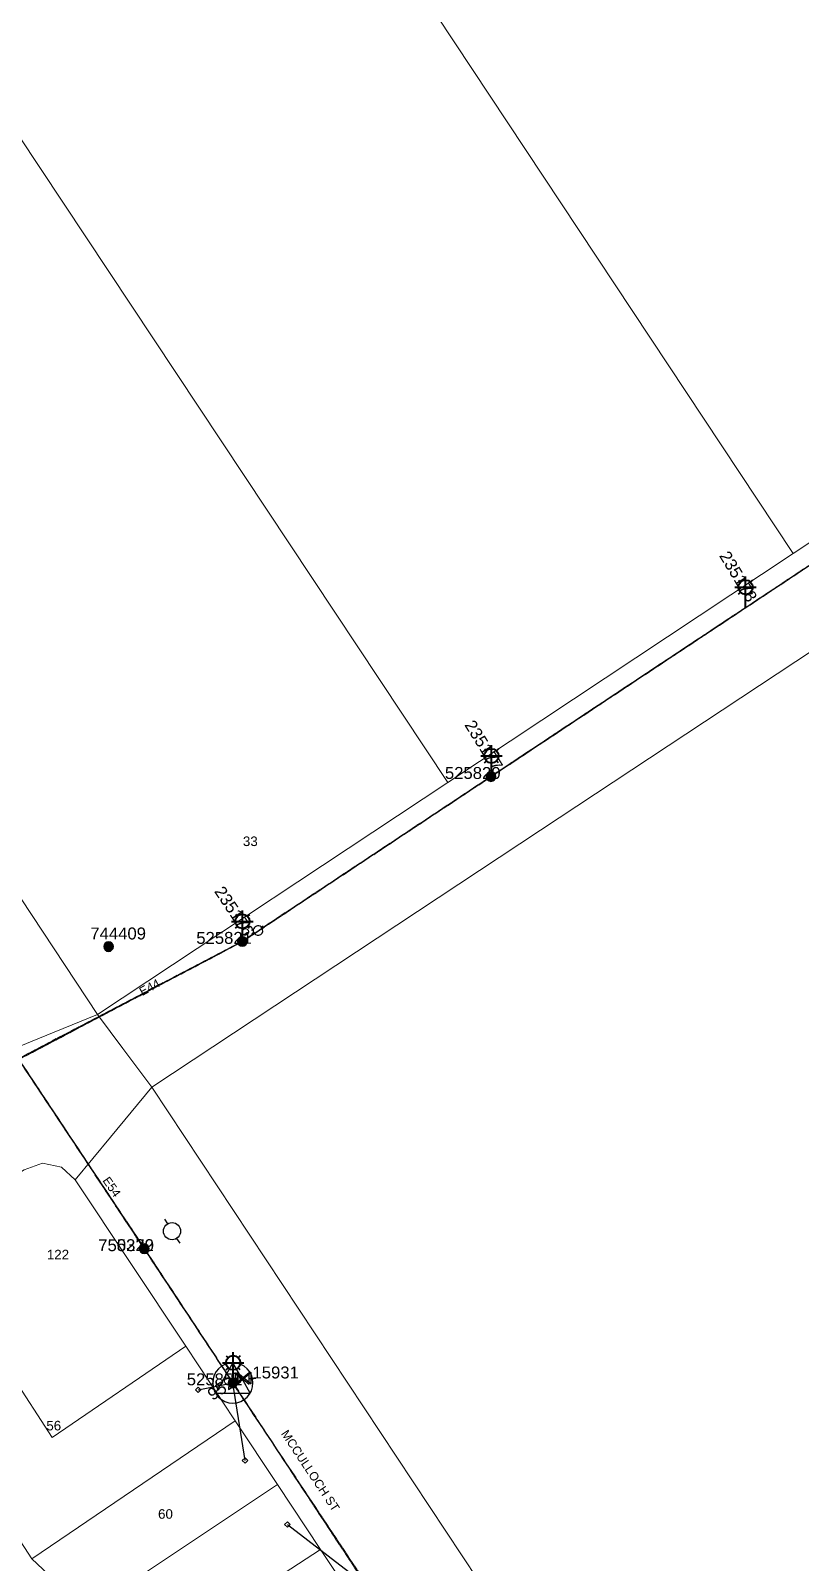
# Model space of a CAD drawing. Header units: metres. Extents: x 302064 to 305578, y 6265466 to 6271990.
# Drawn here: x 302836.8 to 302998.1, y 6271375.5 to 6271696.2 of the extents above; entities that cross this region are included whole.
import ezdxf
from ezdxf.enums import TextEntityAlignment as Align

# ---------------------------------------------------------------- set-up
doc = ezdxf.new("R2010")
doc.units = ezdxf.units.M
doc.linetypes.add('Cable Exist OH', pattern=[1, 1, 0])
doc.layers.get('0').update_dxf_attribs({"color": 6})
for name, color, linetype in [('_User_LV_Exist', 7, 'Continuous'), ('Equip_LV_EXT', 7, 'Continuous'), ('Equip_SP_HV_EXT', 7, 'Continuous'), ('Equip_SP_LV_EXT', 7, 'Continuous'), ('Equip_SP_SL_EXT', 7, 'Continuous'), ('Mains_HV_EXT', 1, 'Continuous'), ('Mains_LV_EXT', 5, 'Continuous'), ('Mains_SL_EXT', 3, 'Continuous'), ('Services_SP_EXT', 7, 'Continuous'), ('Sub_SP_TR_HV_LV_EXT', 7, 'Continuous'), ('SupportsOH_SP_TR_HV_LV_SL_EXT', 7, 'Continuous')]:
    doc.layers.add(name, color=color, linetype=linetype)
doc.layers.add('Cadastre Land Parcels_SP_EXT', color=7, linetype='Continuous', lineweight=5)
doc.layers.add('Cadastre Roads_SP_EXT', color=9, linetype='Continuous', lineweight=5)
doc.styles.add('iecARIAL', font='arial.ttf', dxfattribs={"height": 2})
doc.styles.add('POLE_LABEL', font='arial.ttf')
doc.styles.get("Standard").update_dxf_attribs({"font": 'arial.ttf'})

# ---------------------------------------------------------------- blocks, each defined once
blk = doc.blocks.new('SUB_POLE_EXT')
blk.add_wipeout([(0, 4.22), (0.42, 4.2), (0.83, 4.14), (1.21, 4.05), (1.62, 3.9), (1.99, 3.72), (2.35, 3.51), (2.68, 3.26), (2.99, 2.99), (3.28, 2.66), (3.52, 2.34), (3.76, 1.92), (3.9, 1.62), (4.04, 1.23), (4.18, 0.63), (4.22, 0), (4.18, -0.61), (4.06, -1.15), (3.9, -1.62), (3.58, -2.24), (3.22, -2.73), (2.97, -3.01), (2.68, -3.26), (2.36, -3.5), (2, -3.72), (1.64, -3.89), (1.25, -4.03), (0.82, -4.14), (0.42, -4.2), (0, -4.22), (-0.41, -4.2), (-0.8, -4.15), (-1.21, -4.05), (-1.62, -3.9), (-1.99, -3.73), (-2.35, -3.51), (-2.68, -3.26), (-2.96, -3.02), (-3.23, -2.72), (-3.51, -2.35), (-3.71, -2.01), (-3.91, -1.6), (-4.05, -1.21), (-4.16, -0.76), (-4.22, -0.14), (-4.21, 0.39), (-4.14, 0.83), (-4.03, 1.27), (-3.9, 1.63), (-3.71, 2.02), (-3.5, 2.37), (-3.28, 2.67), (-2.99, 2.99), (-2.68, 3.27), (-2.33, 3.52), (-1.98, 3.73), (-1.63, 3.9), (-1.2, 4.05), (-0.78, 4.15), (-0.4, 4.21)])
blk.add_line((2.16, 0.48), (2.16, 0.48, 0))
blk.add_lwpolyline([(-4.22, 0, 1), (4.22, 0, 1)], format="xyb", close=True)
blk.add_lwpolyline([(2.14, 0.52), (0, 4.22), (-3.66, -2.11), (3.66, -2.11)], close=True)
for tag, height, flags, p in [('ASSET_NUM', 2.5, 8, (2, 2)), ('STREET_CODE', 0.2, 9, (1.5, 0)), ('CONSTRUCTED_VOLTAGE', 0.2, 9, (1.5, -0.2)), ('OPERATING_VOLTAGE', 0.2, 9, (1.5, -0.6)), ('OPERATED_BY', 0.2, 9, (1.5, -0.8)), ('ORIENTATION', 0.2, 9, (1.5, -1.2)), ('OWNED_BY', 0.2, 9, (1.5, -1.4)), ('SECONDARY_VOLTAGE', 0.2, 9, (1.5, -1.6)), ('STATE', 0.2, 9, (1.5, -1.8)), ('SUBSTATION_TYPE', 0.2, 9, (1.5, -2)), ('STREETNAME', 0.2, 9, (1.5, -2.8)), ('SUBURB', 0.2, 9, (1.5, -3)), ('NO_PHASES', 0.2, 9, (1.5, -0.4)), ('MAINTAINED_BY', 0.2, 9, (1.5, -1)), ('USAGE', 0.2, 9, (1.5, -2.2)), ('LEGEND', 0.2, 9, (1.5, -2.4)), ('LOCATION', 0.2, 9, (1.5, -2.6)), ('NOTES', 0.2, 9, (1.5, -3.2)), ('Z', 0.2, 1, (1.5, -3.4))]:
    blk.add_attdef(tag, text='', height=height, dxfattribs=dict(flags=flags)).set_placement(p, align=Align.MIDDLE_LEFT)
blk = doc.blocks.new('LV_OH_LINKS_OPEN_EXT')
for p, q in [((-0.17, 4.97), (-0.17, 5.46)), ((0.17, 4.97), (0.17, 5.46)), ((-0.17, 3), (-0.17, 2.5)), ((0.17, 3), (0.17, 2.5))]:
    blk.add_line(p, q)
blk.add_lwpolyline([(0, 2.99, 1), (0, 4.98, 1)], format="xyb", close=True)
at = {"flags": 9}
for tag, p in [('ACTUAL_STATUS', (0, 0)), ('CONSTRUCTED_VOLTAGE', (0, -0.2)), ('OPERATING_VOLTAGE', (0, -0.6)), ('ORIENTATION', (0, -0.8)), ('OWNED_BY', (0, -1)), ('STATE', (0, -1.2)), ('SWITCH_TYPE', (0, -1.4)), ('NO_PHASES', (0, -0.4)), ('USAGE', (0, -1.6)), ('LEGEND', (0, -1.8)), ('NOTES', (0, -2))]:
    blk.add_attdef(tag, text='', height=0.2, dxfattribs=at).set_placement(p, align=Align.MIDDLE_LEFT)
at = {"flags": 1}
blk.add_attdef('Z', (0, 0), '', height=0.2, dxfattribs=at)
blk = doc.blocks.new('LV_OH_LINKS_DISTFUSE_EXT')
for p, q in [((0, 0), (0.96, 0)), ((3.84, 0), (4.8, 0))]:
    blk.add_line(p, q)
blk.add_lwpolyline([(3.84, -1.2), (3.84, 1.2), (0.96, -1.2), (0.96, 1.2)], close=True)
at = {"flags": 9}
for tag, p in [('ACTUAL_STATUS', (0, 0)), ('CONSTRUCTED_VOLTAGE', (0, -0.2)), ('OPERATING_VOLTAGE', (0, -0.6)), ('ORIENTATION', (0, -0.8)), ('OWNED_BY', (0, -1)), ('STATE', (0, -1.2)), ('SWITCH_TYPE', (0, -1.4)), ('NO_PHASES', (0, -0.4)), ('USAGE', (0, -1.6)), ('NOTES', (0, -1.8))]:
    blk.add_attdef(tag, text='', height=0.2, dxfattribs=at).set_placement(p, align=Align.MIDDLE_LEFT)
at = {"flags": 1}
blk.add_attdef('Z', (0, 0), '', height=0.2, dxfattribs=at)
blk = doc.blocks.new('SL_LANTERN_EXT')
at = {"lineweight": 40}
for p, q in [((0, 1.97), (0, 6.47)), ((-2.25, 4.22), (2.25, 4.22)), ((-1.46, 5.68), (-1.06, 5.28)), ((1.46, 5.68), (1.06, 5.28)), ((-1.46, 2.76), (-1.06, 3.16)), ((0, 0), (0, 2.72)), ((1.46, 2.76), (1.06, 3.16))]:
    blk.add_line(p, q, dxfattribs=at)
blk.add_circle((0, 4.22), 1.5, dxfattribs=at)
at = {"style": 'iecARIAL', "flags": 8}
blk.add_attdef('ASSET_NUM', (1.5, 1.5), '', height=2.5, dxfattribs=at)
for tag, p, height, flags in [('OPERATING_VOLTAGE', (0.98, -1.65), 0.2, 9), ('ORIENTATION', (0.98, -1.85), 0.2, 9), ('OWNED_BY', (0.98, -2.05), 0.2, 9), ('STATE', (0.98, -2.25), 0.2, 9), ('CONSTRUCTED_VOLTAGE', (0.98, -0.65), 0.2, 9), ('CONTROL_TYPE', (0.98, -0.85), 0.2, 9), ('LANTERN_PURPOSE', (0.98, -1.05), 0.2, 9), ('LANTERN_TYPE', (0.98, -1.25), 0.2, 9), ('NO_PHASES', (0.98, -1.45), 0.2, 9), ('USAGE', (0.98, -2.45), 0.2, 9), ('CEXIST', (0.98, -2.65), 0.2, 9), ('CNEW', (0.98, -2.85), 0.2, 9), ('CNUMBER', (0.98, -3.05), 0.2, 9), ('CREMOVE', (0.98, -3.25), 0.2, 9), ('LNUMBER', (2.18, -3.25), 2.5, 8), ('CREPLACE', (0.98, -3.45), 0.2, 9), ('LKINGHEIGHT', (0.98, -3.65), 0.2, 9), ('LBRACKET', (0.98, -3.85), 0.2, 9), ('LBRACKETVOCAB', (0.98, -4.05), 0.2, 9), ('LCATEGORY', (0.98, -4.25), 0.2, 9), ('LCHARGE1', (0.98, -4.45), 0.2, 9), ('LCHARGE1PERCENT', (0.98, -4.65), 0.2, 9), ('LCHARGE2', (0.98, -4.85), 0.2, 9), ('LCHARGE2PERCENT', (0.98, -5.05), 0.2, 9), ('LCHARGE3', (0.98, -5.25), 0.2, 9), ('LCHARGE3PERCENT', (0.98, -5.45), 0.2, 9), ('LEXIST', (0.98, -5.65), 0.2, 9), ('LLAMP', (0.98, -5.85), 0.2, 9), ('LLAMPVOCAB', (0.98, -6.05), 0.2, 9), ('LMAST', (0.98, -6.25), 0.2, 9), ('LMASTVOCAB', (0.98, -6.45), 0.2, 9), ('STREETNAME', (0.98, -9.25), 0.2, 9), ('SUBURB', (0.98, -9.45), 0.2, 1), ('LNEW', (0.98, -6.65), 0.2, 9), ('LANTNUMBER', (0.98, -6.85), 0.2, 9), ('LOUTREACH', (0.98, -7.25), 0.2, 9), ('LOUTREACHVOCAB', (0.98, -7.45), 0.2, 9), ('LRATECODE', (0.98, -7.65), 0.2, 9), ('LREMOVE', (0.98, -7.85), 0.2, 9), ('LREPLACE', (0.98, -8.05), 0.2, 9), ('LTYPE', (0.98, -8.25), 0.2, 9), ('LTYPEVOCAB', (0.98, -8.45), 0.2, 9), ('LEGEND', (0.98, -8.65), 0.2, 9), ('LOCATION', (0.98, -8.85), 0.2, 9), ('NOTES', (0.98, -9.05), 0.2, 9)]:
    blk.add_attdef(tag, p, '', height=height, dxfattribs=dict(flags=flags))
blk = doc.blocks.new('CCP_EXT')
blk.add_wipeout([(0, 0.57), (0.57, 0), (0, -0.57), (-0.57, 0)])
blk.add_lwpolyline([(-0.57, 0), (0, 0.57), (0.57, 0), (0, -0.57), (-0.57, 0)])
at = {"flags": 1}
blk.add_attdef('Z', (0, 0), '', height=0.2, dxfattribs=at)
at = {"flags": 9}
for tag, p in [('CCP_TYPE', (0, 0)), ('CONSTRUCTED_VOLTAGE', (0, -0.2)), ('OPERATING_VOLTAGE', (0, -0.6)), ('ORIENTATION', (0, -0.8)), ('OWNED_BY', (0, -1)), ('STATE', (0, -1.8)), ('NO_PHASES', (0, -0.4)), ('USAGE', (0, -1.2)), ('LEGEND', (0, -1.4)), ('LIFE_SUPPORT', (0, -1.6)), ('NOTES', (0, -2))]:
    blk.add_attdef(tag, text='', height=0.2, dxfattribs=at).set_placement(p, align=Align.MIDDLE_LEFT)
blk = doc.blocks.new('POLE_EXT')
blk.add_hatch(color=256).paths.add_polyline_path([(-1, 0, 1), (1, 0, 1)])
blk.add_lwpolyline([(-1, 0, 1), (1, 0, 1)], format="xyb", close=True)
for tag, height, flags, p in [('pNumber', 2.5, 8, (-17.84, 2.07)), ('OWNED_BY', 0.2, 9, (1.35, -0.4)), ('SPECIAL_USE', 0.2, 9, (1.35, -0.8)), ('STATE', 0.2, 9, (1.35, -1)), ('cLV', 0.2, 9, (1.35, -1.4)), ('hDepth', 0.2, 9, (1.35, -1.6)), ('hDia', 0.2, 9, (1.35, -1.8)), ('cHV', 0.2, 9, (1.35, -2)), ('PARENT', 0.2, 9, (1.35, -0.6)), ('USAGE', 0.2, 9, (1.35, -1.2)), ('LBRACKET', 0.2, 9, (1.35, -2.2)), ('LExisting', 0.2, 9, (1.35, -2.4)), ('LANTNUMBER', 0.2, 9, (1.35, -2.6)), ('LOther', 0.2, 9, (1.35, -2.8)), ('LRemove', 0.2, 9, (1.35, -3)), ('LEGEND', 0.2, 9, (1.35, -3.2)), ('cLinedev', 0.2, 9, (1.35, -3.4)), ('pExisting', 0.2, 9, (1.35, -3.8)), ('pFooting', 0.2, 9, (1.35, -4.4)), ('pNew', 0.2, 9, (1.35, -4.6)), ('pRelocate', 0.2, 9, (1.35, -5)), ('pRemove', 0.2, 9, (1.35, -5.2)), ('pReplace', 0.2, 9, (1.35, -5.4)), ('pStay', 0.2, 9, (1.35, -5.6)), ('pType', 0.2, 9, (1.35, -5.8)), ('cspan', 0.2, 9, (1.35, -6)), ('STREETNAME', 0.2, 9, (1.35, -6.2)), ('SUBURB', 0.2, 9, (1.35, -6.4)), ('LOCATION', 0.2, 9, (1.35, -3.6)), ('PFNUMBER', 0.2, 9, (1.35, -4)), ('NEWPFNUMBER', 0.2, 9, (1.35, -4.2)), ('OPERATED_BY', 0.2, 9, (1.36, -7.01)), ('NOTES', 0.2, 9, (1.35, -6.6)), ('MAINTAINED_BY', 0.2, 9, (1.36, -6.81))]:
    blk.add_attdef(tag, text='', height=height, dxfattribs=dict(flags=flags)).set_placement(p, align=Align.MIDDLE_LEFT)
at = {"style": 'POLE_LABEL'}
for tag, height, flags, p in [('ASSET_NUM', 2.5, 8, (2, 2)), ('STRUCTURE_PLANT_NUMBER', 0.2, 9, (1.35, 0.03)), ('STREET_CODE', 0.2, 9, (1.35, -0.2))]:
    blk.add_attdef(tag, text='', height=height, dxfattribs=dict(at, flags=flags)).set_placement(p, align=Align.MIDDLE_LEFT)
at = {"flags": 1}
blk.add_attdef('Z', (1.35, -7.33), '', height=0.2, dxfattribs=at)
blk = doc.blocks.new('HV_ABS_OPEN_EXT')
for p, q in [((-3, 6.87), (-1.8, 6.87)), ((1.8, 6.87), (3, 6.87))]:
    blk.add_line(p, q)
blk.add_circle((0, 6.87), 1.8)
for tag, height, flags, p in [('ASSET_NUM', 2.5, 8, (2, 2)), ('STREET_CODE', 0.2, 9, (1.5, 0)), ('ACTUAL_STATUS', 0.2, 9, (1.5, -0.2)), ('CONSTRUCTED_VOLTAGE', 0.2, 9, (1.5, -0.4)), ('OPERATING_VOLTAGE', 0.2, 9, (1.5, -0.8)), ('ORIENTATION', 0.2, 9, (1.5, -1)), ('OWNED_BY', 0.2, 9, (1.5, -1.2)), ('STATE', 0.2, 9, (1.5, -1.4)), ('SWITCH_TYPE', 0.2, 9, (1.5, -1.6)), ('STREETNAME', 0.2, 9, (1.5, -2.4)), ('SUBURB', 0.2, 9, (1.5, -2.6)), ('OPERATED_BY', 0.2, 9, (1.5, -3.2)), ('NO_PHASES', 0.2, 9, (1.5, -0.6)), ('USAGE', 0.2, 9, (1.5, -1.8)), ('LEGEND', 0.2, 9, (1.5, -2)), ('LOCATION', 0.2, 9, (1.5, -2.2)), ('NOTES', 0.2, 9, (1.5, -2.8)), ('MAINTAINED_BY', 0.2, 9, (1.5, -3)), ('Z', 0.2, 1, (1.5, -3.6)), ('LABEL_ALIGNMENT', 0.2, 9, (1.5, -3.4))]:
    blk.add_attdef(tag, text='', height=height, dxfattribs=dict(flags=flags)).set_placement(p, align=Align.MIDDLE_LEFT)

msp = doc.modelspace()

# ---------------------------------------------------------------- linework, layer by layer
at = {"layer": '_User_LV_Exist', "linetype": 'Cable Exist OH'}
for points in [[(303043.67, 6271613.209), (302986.758, 6271575.501), (302933.244, 6271540.038), (302881.161, 6271505.518)], [(302834.255, 6271480.83), (302881.161, 6271505.518)]]:
    msp.add_lwpolyline(points, dxfattribs=at)
at = {"layer": 'Cadastre Land Parcels_SP_EXT', "linetype": 'Continuous'}
for points in [[(302996.509, 6271586.755), (302869.467, 6271778.543), (302868.659, 6271779.769), (302839.189, 6271760.295), (302822.774, 6271749.426), (302796.124, 6271731.719), (302924.176, 6271538.82), (302996.509, 6271586.755)], [(302796.123, 6271731.719), (302723.223, 6271683.278), (302775.809, 6271603.692), (302777.941, 6271600.463), (302779.479, 6271598.136), (302784.149, 6271591.068), (302785.031, 6271589.733), (302788.643, 6271584.267), (302850.803, 6271490.187), (302924.176, 6271538.82), (302796.123, 6271731.719), (302794.069, 6271597.623), (302789.4, 6271604.69), (302799.32, 6271611.245), (302804.793, 6271602.962), (302794.912, 6271596.347), (302794.069, 6271597.623)], [(302869.324, 6271420.774), (302846.167, 6271455.632), (302843.28, 6271458.222), (302839.3, 6271459.07), (302835.477, 6271457.684), (302814.027, 6271443.586), (302832.723, 6271414.922), (302841.322, 6271401.68), (302869.324, 6271420.774)], [(302888.527, 6271391.814), (302879.682, 6271405.159), (302837.048, 6271376.243), (302848.745, 6271365.303), (302888.527, 6271391.814)], [(302837.048, 6271376.243), (302823.229, 6271397.485), (302812.831, 6271360.054), (302819.489, 6271351.98), (302848.745, 6271365.303), (302837.048, 6271376.243)], [(302897.52, 6271378.212), (302888.527, 6271391.814), (302848.745, 6271365.303), (302860.66, 6271354.174), (302897.52, 6271378.212)], [(302882.821, 6271352.451), (302908.355, 6271361.986), (302897.52, 6271378.212), (302860.66, 6271354.174), (302868.212, 6271347.058), (302882.821, 6271352.451)]]:
    msp.add_lwpolyline(points, close=True, dxfattribs=at)
at = {"layer": 'Cadastre Roads_SP_EXT', "linetype": 'Continuous'}
msp.add_lwpolyline([(303433.575, 6271876.395), (303361.114, 6271828.363), (303288.56, 6271780.301), (303215.631, 6271731.959), (303143.284, 6271683.995), (303110.46, 6271662.263), (303069.223, 6271634.96), (302996.509, 6271586.755), (302924.176, 6271538.82), (302850.803, 6271490.187), (302856.112, 6271483.128), (302862.197, 6271475.039), (302943.584, 6271528.829), (303027.54, 6271584.269), (303068.713, 6271611.454), (303110.961, 6271638.182), (303113.367, 6271639.704), (303196.659, 6271694.865), (303280.492, 6271750.366), (303364.717, 6271806.127), (303446.805, 6271860.535)], dxfattribs=at)
msp.add_lwpolyline([(302850.803, 6271490.187), (302788.643, 6271584.267), (302777.225, 6271577.66), (302768.545, 6271572.639), (302779.674, 6271555.866), (302792.238, 6271536.98), (302800.782, 6271524.149), (302809.171, 6271511.492), (302829.131, 6271481.383), (302838.333, 6271485.122), (302850.803, 6271490.187)], close=True, dxfattribs=at)
at = {"layer": 'Mains_HV_EXT', "linetype": 'Cable Exist OH'}
for points in [[(302834.283, 6271480.813), (302881.161, 6271505.518), (303161.288, 6271691.224)], [(302834.283, 6271480.813), (302860.629, 6271441.171)]]:
    msp.add_lwpolyline(points, dxfattribs=at)
at = {"layer": 'Mains_LV_EXT', "linetype": 'Cable Exist OH'}
for points in [[(303043.67, 6271613.209), (302986.758, 6271575.501), (302933.244, 6271540.038), (302881.161, 6271505.518)], [(302834.255, 6271480.83), (302881.161, 6271505.518)]]:
    msp.add_lwpolyline(points, dxfattribs=at)
at = {"layer": 'Mains_SL_EXT', "linetype": 'Cable Exist OH'}
for points in [[(303043.67, 6271613.209), (302986.758, 6271575.501), (302986.615, 6271575.406)], [(302986.615, 6271575.406), (302933.355, 6271540.112)], [(302933.355, 6271540.112), (302933.244, 6271540.038), (302881.161, 6271505.518)], [(302881.161, 6271505.518), (302834.283, 6271480.949)]]:
    msp.add_lwpolyline(points, dxfattribs=at)

# ---------------------------------------------------------------- block references
at = {"layer": 'Equip_SP_HV_EXT'}
ref = msp.add_blockref('HV_ABS_OPEN_EXT', (302860.629, 6271441.171), dxfattribs=dict(at, rotation=302.4037268597921))
ref.add_attrib('ASSET_NUM', '5370', dxfattribs={"layer": '0', "height": 2.5}).set_placement((302862.629, 6271441.921), align=Align.MIDDLE_RIGHT)
at = {"layer": 'Equip_SP_LV_EXT', "rotation": 304.7359159044825}
msp.add_blockref('LV_OH_LINKS_OPEN_EXT', (302881.161, 6271505.518), dxfattribs=at)
at = {"layer": 'Equip_SP_SL_EXT'}
ref = msp.add_blockref('SL_LANTERN_EXT', (302986.576, 6271575.464), dxfattribs=at)
ref.add_attrib('ASSET_NUM', '235178', dxfattribs={"layer": '0', "height": 2.5, "rotation": 301.20913, "style": 'iecARIAL'}).set_placement((302988.076, 6271576.964), align=Align.MIDDLE_RIGHT)
ref = msp.add_blockref('SL_LANTERN_EXT', (302933.331, 6271540.147), dxfattribs=at)
ref.add_attrib('ASSET_NUM', '235177', dxfattribs={"layer": '0', "height": 2.5, "rotation": 301.98623, "style": 'iecARIAL'}).set_placement((302934.831, 6271541.647), align=Align.MIDDLE_RIGHT)
ref = msp.add_blockref('SL_LANTERN_EXT', (302881.168, 6271505.508), dxfattribs=at)
ref.add_attrib('ASSET_NUM', '235176', dxfattribs={"layer": '0', "height": 2.5, "rotation": 303.69007, "style": 'iecARIAL'}).set_placement((302882.668, 6271507.008), align=Align.MIDDLE_RIGHT)
at = {"layer": 'Sub_SP_TR_HV_LV_EXT'}
ref = msp.add_blockref('SUB_POLE_EXT', (302879.163, 6271413.074), dxfattribs=at)
ref.add_attrib('ASSET_NUM', '15931', dxfattribs={"layer": '0', "height": 2.5}).set_placement((302892.994, 6271416.509), align=Align.TOP_RIGHT)
at = {"layer": 'SupportsOH_SP_TR_HV_LV_SL_EXT'}
ref = msp.add_blockref('POLE_EXT', (302933.244, 6271540.038), dxfattribs=at)
ref.add_attrib('ASSET_NUM', '525820', dxfattribs={"layer": '0', "height": 2.5, "rotation": 359.94416, "style": 'POLE_LABEL'}).set_placement((302935.244, 6271540.788), align=Align.MIDDLE_RIGHT)
ref = msp.add_blockref('POLE_EXT', (302853.143, 6271504.434), dxfattribs=at)
ref.add_attrib('ASSET_NUM', '744409', dxfattribs={"layer": '0', "height": 2.5, "rotation": 0.01605, "style": 'POLE_LABEL'}).set_placement((302855.143, 6271505.184), align=Align.BOTTOM_CENTER)
ref = msp.add_blockref('POLE_EXT', (302881.161, 6271505.518), dxfattribs=at)
ref.add_attrib('ASSET_NUM', '525821', dxfattribs={"layer": '0', "height": 2.5, "rotation": 0.0604, "style": 'POLE_LABEL'}).set_placement((302883.161, 6271506.268), align=Align.MIDDLE_RIGHT)
ref = msp.add_blockref('POLE_EXT', (302860.629, 6271441.171), dxfattribs=at)
ref.add_attrib('ASSET_NUM', '750222', dxfattribs={"layer": '0', "height": 2.5, "rotation": 0.03053, "style": 'POLE_LABEL'}).set_placement((302862.629, 6271441.921), align=Align.MIDDLE_RIGHT)

# ---------------------------------------------------------------- texts
at = {"layer": 'Cadastre Land Parcels_SP_EXT'}
for s, p in [('33', (302881.273, 6271525.492)), ('122', (302840.202, 6271438.946)), ('56', (302840.098, 6271403.131)), ('60', (302863.5, 6271384.63))]:
    msp.add_text(s, height=2, dxfattribs=at).set_placement(p)
at = {"layer": 'Cadastre Roads_SP_EXT'}
msp.add_text('MCCULLOCH ST', height=1.8, rotation=303.55666, dxfattribs=at).set_placement((302889.183, 6271402.462))
at = {"layer": 'Mains_LV_EXT'}
for s, rotation, p in [('E44', 28.24871, (302860.173, 6271494.076)), ('E54', 304.83427, (302851.789, 6271455.447))]:
    msp.add_text(s, height=1.8, rotation=rotation, dxfattribs=at).set_placement(p)

# ---------------------------------------------------------------- next in the draw order: linework, layer by layer
at = {"layer": 'Cadastre Land Parcels_SP_EXT', "linetype": 'Continuous'}
msp.add_lwpolyline([(303290.843, 6271372.288), (303202.179, 6271505.86), (303202.179, 6271505.86), (303113.367, 6271639.704), (303110.961, 6271638.182), (303068.713, 6271611.454), (303027.54, 6271584.269), (302943.584, 6271528.829), (302862.197, 6271475.039), (302930.627, 6271371.712)], dxfattribs=at)
msp.add_lwpolyline([(302879.682, 6271405.159), (302869.324, 6271420.774), (302841.322, 6271401.68), (302832.723, 6271414.922), (302818.221, 6271405.167), (302819.233, 6271403.619), (302823.229, 6271397.485), (302837.048, 6271376.243), (302879.682, 6271405.159)], close=True, dxfattribs=at)

# ---------------------------------------------------------------- next in the draw order: block references
at = {"layer": 'Equip_LV_EXT'}
for p in [(302879.163, 6271414.074), (302878.756, 6271413.988)]:
    msp.add_blockref('LV_OH_LINKS_DISTFUSE_EXT', p, dxfattribs=at)
at = {"layer": 'Equip_SP_SL_EXT'}
ref = msp.add_blockref('SL_LANTERN_EXT', (302879.232, 6271413.077), dxfattribs=at)
ref.add_attrib('ASSET_NUM', '9520', dxfattribs={"layer": '0', "height": 2.5, "rotation": 33.0508, "style": 'iecARIAL'}).set_placement((302880.732, 6271414.577), align=Align.MIDDLE_RIGHT)

# ---------------------------------------------------------------- next in the draw order: block references
at = {"layer": 'Services_SP_EXT'}
for p in [(302871.917, 6271411.638), (302881.719, 6271396.823), (302890.587, 6271383.421)]:
    msp.add_blockref('CCP_EXT', p, dxfattribs=at)

# ---------------------------------------------------------------- next in the draw order: block references
for p in [(302871.917, 6271411.638), (302881.719, 6271396.823), (302890.587, 6271383.421)]:
    msp.add_blockref('CCP_EXT', p, dxfattribs=at)

# ---------------------------------------------------------------- next in the draw order: linework, layer by layer
at = {"layer": '_User_LV_Exist', "linetype": 'Cable Exist OH'}
for points in [[(302834.255, 6271480.83), (302860.629, 6271441.171), (302879.163, 6271413.074)], [(302907.63, 6271370.282), (302879.163, 6271413.074)]]:
    msp.add_lwpolyline(points, dxfattribs=at)
at = {"layer": 'Cadastre Roads_SP_EXT', "linetype": 'Continuous'}
msp.add_lwpolyline([(302930.627, 6271371.712), (302862.197, 6271475.039), (302853.52, 6271464.535), (302846.167, 6271455.632), (302869.324, 6271420.774), (302879.682, 6271405.159), (302888.527, 6271391.814), (302897.52, 6271378.212), (302908.355, 6271361.986), (302919.966, 6271344.523), (302925.131, 6271357.695), (302930.627, 6271371.712)], close=True, dxfattribs=at)
at = {"layer": 'Mains_HV_EXT', "linetype": 'Cable Exist OH'}
for points in [[(302860.629, 6271441.171), (302879.163, 6271413.074)], [(302879.163, 6271413.074), (302936.222, 6271326.573)]]:
    msp.add_lwpolyline(points, dxfattribs=at)
at = {"layer": 'Mains_LV_EXT', "linetype": 'Cable Exist OH'}
for points in [[(302834.255, 6271480.83), (302860.629, 6271441.171), (302879.163, 6271413.074)], [(302907.63, 6271370.282), (302879.163, 6271413.074)]]:
    msp.add_lwpolyline(points, dxfattribs=at)
at = {"layer": 'Mains_SL_EXT', "linetype": 'Cable Exist OH'}
msp.add_lwpolyline([(302879.232, 6271413.077), (302860.629, 6271441.171), (302834.283, 6271480.949)], dxfattribs=at)
at = {"layer": 'Services_SP_EXT'}
for points in [[(302871.917, 6271411.638), (302879.163, 6271413.074)], [(302881.719, 6271396.823), (302879.163, 6271413.074)], [(302890.587, 6271383.421), (302907.63, 6271370.282)]]:
    msp.add_lwpolyline(points, dxfattribs=at)

# ---------------------------------------------------------------- next in the draw order: block references
at = {"layer": 'SupportsOH_SP_TR_HV_LV_SL_EXT'}
ref = msp.add_blockref('POLE_EXT', (302879.163, 6271413.074), dxfattribs=at)
ref.add_attrib('ASSET_NUM', '525851', dxfattribs={"layer": '0', "height": 2.5, "style": 'POLE_LABEL'}).set_placement((302881.163, 6271413.824), align=Align.MIDDLE_RIGHT)

doc.saveas('drawing.dxf')
